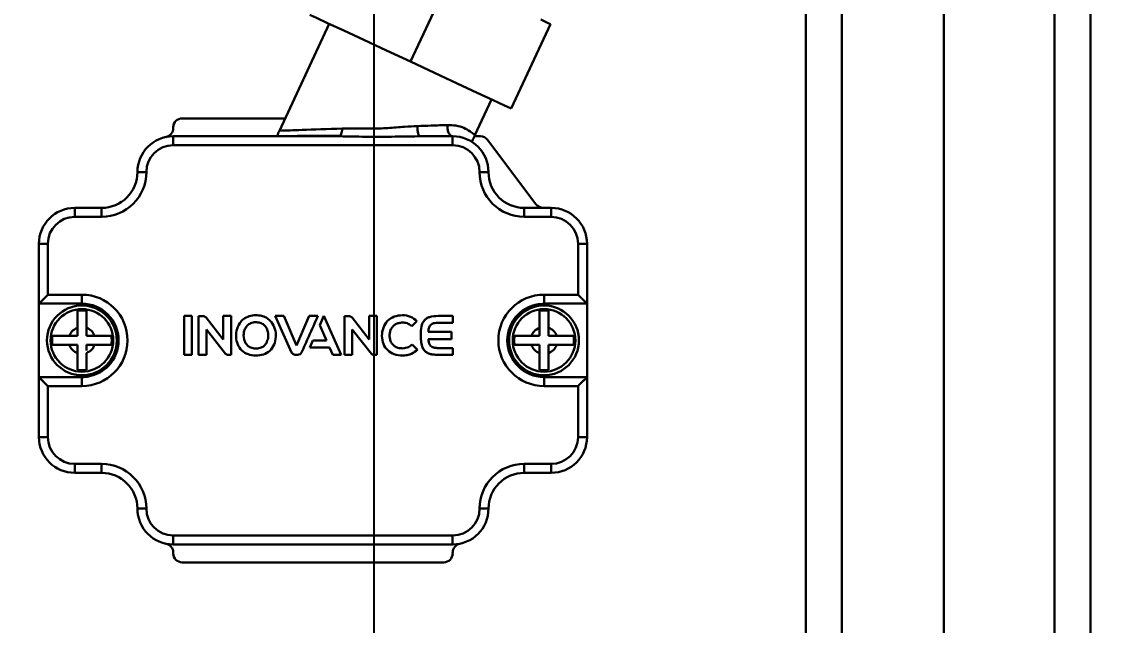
# Model space of a CAD drawing. Header units: millimetres. Extents: x -2601 to 21461, y 11492 to 21077.
# Drawn here: x 8108.9 to 8169.6, y 15054 to 15087.7 of the extents above; entities that cross this region are included whole.
import ezdxf

# ---------------------------------------------------------------- set-up
doc = ezdxf.new("R2010")
doc.units = ezdxf.units.MM
doc.header["$PDSIZE"] = -1
doc.styles.get("Standard").update_dxf_attribs({"font": ''})
doc.styles.get('Standard').set_extended_font_data('HYSWLongFangSong')
doc.dimstyles.new('ISO-25', dxfattribs={"dimscale": 25, "dimtxt": 3.5, "dimasz": 1.6, "dimexe": 1.25, "dimexo": 0.625, "dimtad": 1, "dimdec": 0, "dimzin": 9, "dimdsep": 46, "dimtxsty": 'Standard', "dimcen": 2.5, "dimadec": 0, "dimazin": 2, "dimtfac": 1, "dimtdec": 0, "dimtofl": 0, "dimtmove": 0, "dimatfit": 3, "dimfxl": 1, "dimarcsym": 0})

# ---------------------------------------------------------------- blocks, each defined once
blk = doc.blocks.new('*D19')
at = {"color": 0, "lineweight": -2}
for p, q in [((8128.608, 15343.901), (8128.608, 14572.923)), ((7775.141, 15052.622), (7775.141, 14572.923)), ((7815.141, 14604.173), (8088.608, 14604.173))]:
    blk.add_line(p, q, dxfattribs=at)
at = {"color": 0}
for points in [[(7815.141, 14610.84), (7815.141, 14597.506), (7775.141, 14604.173)], [(8088.608, 14610.84), (8088.608, 14597.506), (8128.608, 14604.173)]]:
    blk.add_solid(points, dxfattribs=at)
at = {"layer": 'Defpoints', "color": 0}
for p in [(8128.608, 15359.526), (7775.141, 15068.247), (8128.608, 14604.173)]:
    blk.add_point(p, dxfattribs=at)
at = {"color": 0, "insert": (7951.874, 14663.548), "char_height": 87.5, "attachment_point": 5}
blk.add_mtext('353', dxfattribs=at)
blk = doc.blocks.new('*D20')
at = {"color": 0, "lineweight": -2}
for p, q in [((8128.608, 15343.901), (8128.608, 14298.559)), ((7561.107, 14467.29), (7561.107, 14298.559)), ((7601.107, 14329.809), (8088.608, 14329.809))]:
    blk.add_line(p, q, dxfattribs=at)
at = {"color": 0}
for points in [[(7601.107, 14336.476), (7601.107, 14323.143), (7561.107, 14329.809)], [(8088.608, 14336.476), (8088.608, 14323.143), (8128.608, 14329.809)]]:
    blk.add_solid(points, dxfattribs=at)
at = {"layer": 'Defpoints', "color": 0}
for p in [(8128.608, 15359.526), (7561.107, 14482.915), (8128.608, 14329.809)]:
    blk.add_point(p, dxfattribs=at)
at = {"color": 0, "insert": (7844.857, 14389.184), "char_height": 87.5, "attachment_point": 5}
blk.add_mtext('568', dxfattribs=at)
blk = doc.blocks.new('*D21')
at = {"color": 0, "lineweight": -2}
for p, q in [((8128.608, 15343.901), (8128.608, 14457.045)), ((7716.929, 15275.614), (7716.929, 14457.045)), ((8088.608, 14488.295), (7756.929, 14488.295))]:
    blk.add_line(p, q, dxfattribs=at)
at = {"color": 0}
for points in [[(7756.929, 14494.962), (7756.929, 14481.628), (7716.929, 14488.295)], [(8088.608, 14494.962), (8088.608, 14481.628), (8128.608, 14488.295)]]:
    blk.add_solid(points, dxfattribs=at)
at = {"layer": 'Defpoints', "color": 0}
for p in [(8128.608, 15359.526), (7716.929, 15291.239), (7716.929, 14488.295)]:
    blk.add_point(p, dxfattribs=at)
at = {"color": 0, "insert": (7922.768, 14547.67), "char_height": 87.5, "attachment_point": 5}
blk.add_mtext('412', dxfattribs=at)
blk = doc.blocks.new('*D22')
at = {"color": 0, "lineweight": -2}
for p, q in [((8128.608, 15343.901), (8128.608, 14146.744)), ((6714.113, 15084.018), (6714.113, 14146.744)), ((8088.608, 14177.994), (6754.113, 14177.994))]:
    blk.add_line(p, q, dxfattribs=at)
at = {"color": 0}
for points in [[(6754.113, 14184.661), (6754.113, 14171.327), (6714.113, 14177.994)], [(8088.608, 14184.661), (8088.608, 14171.327), (8128.608, 14177.994)]]:
    blk.add_solid(points, dxfattribs=at)
at = {"layer": 'Defpoints', "color": 0}
for p in [(8128.608, 15359.526), (6714.113, 15099.643), (6714.113, 14177.994)]:
    blk.add_point(p, dxfattribs=at)
at = {"color": 0, "insert": (7421.36, 14237.369), "char_height": 87.5, "attachment_point": 5}
blk.add_mtext('1423', dxfattribs=at)
blk = doc.blocks.new('*D27')
at = {"color": 0, "lineweight": -2}
for p, q in [((8144.233, 15359.526), (8786.736, 15359.526)), ((8755.486, 15319.526), (8755.486, 14835.026)), ((8360.732, 14795.026), (8786.736, 14795.026))]:
    blk.add_line(p, q, dxfattribs=at)
at = {"color": 0}
for points in [[(8748.82, 15319.526), (8762.153, 15319.526), (8755.486, 15359.526)], [(8748.82, 14835.026), (8762.153, 14835.026), (8755.486, 14795.026)]]:
    blk.add_solid(points, dxfattribs=at)
at = {"layer": 'Defpoints', "color": 0}
for p in [(8128.608, 15359.526), (8345.107, 14795.026), (8755.486, 14795.026)]:
    blk.add_point(p, dxfattribs=at)
at = {"color": 0, "insert": (8696.111, 15077.276), "char_height": 87.5, "attachment_point": 5, "rotation": 90}
blk.add_mtext('564', dxfattribs=at)

msp = doc.modelspace()

# ---------------------------------------------------------------- linework, layer by layer
at = {"color": 161, "lineweight": 30, "true_color": 0x67adff}
for p, q in [((8166.608, 15023.226), (8166.608, 15121.469)), ((8168.608, 15121.741), (8168.608, 15023.226)), ((8160.428, 15120.364), (8160.428, 15023.226)), ((8154.727, 15115.746), (8154.727, 15042.017)), ((8152.728, 15042.553), (8152.728, 15111.835)), ((8134.117, 15092.926), (8130.651, 15085.495)), ((8123.335, 15081.635), (8126.12, 15087.608)), ((8136.271, 15082.874), (8138.468, 15087.587)), ((8135.183, 15083.381), (8134.254, 15081.39)), ((8123.657, 15082.326), (8117.907, 15082.326)), ((8117.408, 15081.826), (8117.408, 15081.775)), ((8117.408, 15081.326), (8117.408, 15080.826)), ((8117.408, 15081.326), (8126.687, 15081.326)), ((8133.007, 15080.826), (8117.408, 15080.826)), ((8131.195, 15081.326), (8133.007, 15081.326)), ((8133.007, 15080.826), (8133.007, 15081.326)), ((8134.559, 15081.325), (8134.224, 15081.325)), ((8134.958, 15081.125), (8137.658, 15077.526)), ((8115.407, 15079.326), (8115.908, 15079.326)), ((8135.008, 15079.326), (8134.508, 15079.326)), ((8111.907, 15077.326), (8111.907, 15076.826)), ((8111.907, 15077.326), (8113.408, 15077.326)), ((8113.408, 15076.826), (8113.408, 15077.326)), ((8137.008, 15077.326), (8137.008, 15076.826)), ((8137.008, 15077.326), (8138.508, 15077.326)), ((8138.508, 15076.826), (8138.508, 15077.326)), ((8113.408, 15076.826), (8111.907, 15076.826)), ((8138.508, 15076.826), (8137.008, 15076.826)), ((8109.908, 15071.976), (8109.908, 15075.326)), ((8110.408, 15075.326), (8109.908, 15075.326)), ((8110.408, 15075.326), (8110.408, 15072.476)), ((8140.007, 15072.476), (8140.007, 15075.326)), ((8140.508, 15075.326), (8140.007, 15075.326)), ((8140.508, 15075.326), (8140.508, 15071.976)), ((8110.408, 15072.476), (8112.307, 15072.476)), ((8112.307, 15071.976), (8112.307, 15072.476)), ((8138.108, 15072.476), (8140.007, 15072.476)), ((8138.108, 15072.476), (8138.108, 15071.976)), ((8112.307, 15071.976), (8109.908, 15071.976)), ((8109.908, 15067.876), (8109.908, 15071.976)), ((8140.508, 15071.976), (8138.108, 15071.976)), ((8140.508, 15067.876), (8140.508, 15071.976)), ((8118.015, 15071.287), (8118.015, 15069.118)), ((8118.442, 15071.287), (8118.015, 15071.287)), ((8118.442, 15069.118), (8118.442, 15071.287)), ((8119.059, 15071.285), (8118.825, 15071.285)), ((8118.825, 15071.285), (8118.825, 15069.117)), ((8119.245, 15071.194), (8120.202, 15069.983)), ((8120.633, 15071.289), (8120.202, 15071.289)), ((8120.202, 15071.289), (8120.202, 15069.983)), ((8120.633, 15069.117), (8120.633, 15071.289)), ((8123.584, 15071.287), (8123.102, 15071.287)), ((8124.013, 15069.257), (8123.102, 15071.287)), ((8123.584, 15071.287), (8124.293, 15069.63)), ((8124.293, 15069.63), (8125.002, 15071.287)), ((8125.484, 15071.287), (8125.002, 15071.287)), ((8125.593, 15070.783), (8125.819, 15071.287)), ((8125.819, 15071.287), (8126.791, 15069.118)), ((8126.971, 15071.285), (8126.971, 15069.117)), ((8127.205, 15071.285), (8126.971, 15071.285)), ((8127.391, 15071.194), (8128.347, 15069.983)), ((8128.778, 15071.289), (8128.347, 15071.289)), ((8128.347, 15071.289), (8128.347, 15069.983)), ((8128.778, 15069.117), (8128.778, 15071.289)), ((8133.015, 15071.287), (8132.193, 15071.287)), ((8133.015, 15070.909), (8133.015, 15071.287)), ((8133.015, 15071.287), (8133.015, 15070.909)), ((8112.058, 15070.633), (8112.058, 15070.176)), ((8112.557, 15070.633), (8112.557, 15070.176)), ((8119.256, 15069.117), (8119.256, 15070.535)), ((8120.33, 15069.182), (8119.256, 15070.535)), ((8125.966, 15069.926), (8125.593, 15070.783)), ((8127.402, 15069.117), (8127.402, 15070.535)), ((8128.476, 15069.182), (8127.402, 15070.535)), ((8131.014, 15070.992), (8130.726, 15070.713)), ((8132.203, 15070.909), (8133.015, 15070.909)), ((8137.857, 15070.633), (8137.857, 15070.176)), ((8137.857, 15070.176), (8137.857, 15070.499)), ((8138.358, 15070.633), (8138.358, 15070.176)), ((8110.557, 15069.926), (8110.641, 15069.926)), ((8110.66, 15070.176), (8111.011, 15070.176)), ((8111.6, 15070.176), (8112.058, 15070.176)), ((8113.015, 15070.176), (8112.557, 15070.176)), ((8114.057, 15069.926), (8113.974, 15069.926)), ((8125.027, 15069.522), (8125.207, 15069.926)), ((8125.966, 15069.926), (8125.207, 15069.926)), ((8132.944, 15070.404), (8131.647, 15070.404)), ((8131.647, 15070), (8132.944, 15070)), ((8132.944, 15070), (8132.944, 15070.404)), ((8136.358, 15069.926), (8136.441, 15069.926)), ((8137.401, 15070.176), (8137.857, 15070.176)), ((8138.815, 15070.176), (8138.358, 15070.176)), ((8139.858, 15069.926), (8139.774, 15069.926)), ((8112.058, 15069.676), (8111.6, 15069.676)), ((8112.058, 15069.218), (8112.058, 15069.676)), ((8113.015, 15069.676), (8112.557, 15069.676)), ((8112.557, 15069.676), (8112.557, 15069.353)), ((8125.027, 15069.522), (8126.14, 15069.522)), ((8126.321, 15069.118), (8126.14, 15069.522)), ((8130.747, 15069.702), (8131.041, 15069.404)), ((8133.015, 15069.496), (8132.203, 15069.496)), ((8133.015, 15069.117), (8133.015, 15069.496)), ((8137.857, 15069.676), (8137.401, 15069.676)), ((8137.857, 15069.218), (8137.857, 15069.676)), ((8138.814, 15069.676), (8138.358, 15069.676)), ((8138.358, 15069.218), (8138.358, 15069.676)), ((8118.015, 15069.118), (8118.442, 15069.118)), ((8118.825, 15069.117), (8119.256, 15069.117)), ((8120.463, 15069.117), (8120.633, 15069.117)), ((8124.36, 15069.119), (8124.226, 15069.119)), ((8126.321, 15069.118), (8126.791, 15069.118)), ((8126.971, 15069.117), (8127.402, 15069.117)), ((8128.609, 15069.117), (8128.778, 15069.117)), ((8132.193, 15069.117), (8133.015, 15069.117)), ((8109.908, 15064.526), (8109.908, 15067.876)), ((8109.908, 15067.876), (8112.307, 15067.876)), ((8112.307, 15067.376), (8112.307, 15067.876)), ((8138.108, 15067.876), (8138.108, 15067.376)), ((8138.108, 15067.876), (8140.508, 15067.876)), ((8140.508, 15067.876), (8140.508, 15064.526)), ((8112.307, 15067.376), (8110.408, 15067.376)), ((8110.408, 15067.376), (8110.408, 15064.526)), ((8140.007, 15067.376), (8138.108, 15067.376)), ((8140.007, 15064.526), (8140.007, 15067.376)), ((8109.908, 15064.526), (8110.408, 15064.526)), ((8140.007, 15064.526), (8140.508, 15064.526)), ((8111.907, 15063.026), (8113.408, 15063.026)), ((8111.907, 15063.026), (8111.907, 15062.526)), ((8113.408, 15062.526), (8113.408, 15063.026)), ((8137.008, 15063.026), (8138.508, 15063.026)), ((8137.008, 15063.026), (8137.008, 15062.526)), ((8138.508, 15062.526), (8138.508, 15063.026)), ((8113.408, 15062.526), (8111.907, 15062.526)), ((8138.508, 15062.526), (8137.008, 15062.526)), ((8115.407, 15060.526), (8115.908, 15060.526)), ((8135.008, 15060.526), (8134.508, 15060.526)), ((8117.408, 15059.026), (8133.007, 15059.026)), ((8117.408, 15059.026), (8117.408, 15058.526)), ((8133.007, 15058.526), (8133.007, 15059.026)), ((8133.007, 15058.526), (8117.408, 15058.526)), ((8117.408, 15058.076), (8117.408, 15058.026)), ((8133.007, 15058.026), (8133.007, 15058.076)), ((8117.907, 15057.526), (8132.508, 15057.526))]:
    msp.add_line(p, q, dxfattribs=at)
at = {"color": 161, "lineweight": 30, "true_color": 0x67adff, "flags": 128}
for points in [[(8125.032, 15088.115), (8125.073, 15088.096), (8125.398, 15087.945), (8126.027, 15087.651), (8126.925, 15087.232), (8128.04, 15086.712), (8129.307, 15086.122), (8130.651, 15085.495)], [(8138.468, 15087.587), (8138.434, 15087.603), (8138.331, 15087.651), (8138.16, 15087.731), (8137.925, 15087.841)], [(8130.651, 15085.495), (8131.997, 15084.867), (8133.263, 15084.277), (8134.378, 15083.757), (8135.276, 15083.338), (8135.906, 15083.045), (8136.23, 15082.893), (8136.271, 15082.874)]]:
    msp.add_lwpolyline(points, dxfattribs=at)
at = {"color": 161, "lineweight": 30, "true_color": 0x67adff}
for centre, radius, start, end in [((8181.108, 15022.526), 100, 116.33116, 180), ((8117.908, 15081.826), 0.5, 90, 180), ((8116.908, 15081.775), 0.5, 281.53696, 0), ((8117.408, 15079.326), 2, 90, 180), ((8117.408, 15079.326), 1.5, 90, 180), ((8133.008, 15079.326), 2, 0, 90), ((8133.008, 15079.326), 1.5, 0, 90), ((8134.558, 15080.825), 0.5, 36.8699, 89.81915), ((8113.408, 15079.326), 2.5, 270, 0), ((8113.408, 15079.326), 2, 270, 0), ((8137.008, 15079.326), 2.5, 180, 270), ((8137.008, 15079.326), 2, 180, 270), ((8111.908, 15075.326), 2, 90, 180), ((8138.058, 15077.826), 0.5, 216.8699, 270), ((8138.508, 15075.326), 2, 360, 90), ((8111.908, 15075.326), 1.5, 90, 180), ((8138.508, 15075.326), 1.5, 0, 90), ((8112.308, 15069.926), 2.55, 270, 90), ((8138.108, 15069.926), 2.55, 90, 270), ((8112.308, 15069.926), 1.95, 0, 180), ((8112.308, 15069.926), 2.05, 0, 90), ((8138.108, 15069.926), 2.05, 92.79438, 180), ((8138.108, 15069.926), 1.95, 0, 180), ((8138.108, 15069.926), 2.05, 90, 92.79438), ((8112.308, 15069.926), 1.75, 90, 180), ((8112.308, 15069.926), 1.667, 81.37324, 98.62739), ((8112.308, 15069.926), 1.75, 0, 90), ((8130.21, 15070.214), 1.119, 44.04996, 90.06635), ((8138.108, 15069.926), 1.75, 90, 180), ((8138.108, 15069.926), 1.667, 81.37324, 98.62739), ((8138.108, 15069.926), 1.75, 0, 90), ((8112.308, 15069.926), 0.75, 19.46853, 70.53059), ((8138.108, 15069.926), 0.75, 19.46853, 70.53059), ((8112.308, 15069.926), 1.95, 180, 0), ((8112.308, 15069.926), 1.75, 180, 270), ((8112.308, 15069.926), 1.667, 171.37217, 180), ((8112.308, 15069.926), 1.667, 180, 188.62776), ((8112.308, 15069.926), 1.75, 270, 0), ((8112.308, 15069.926), 2.05, 272.79438, 0), ((8112.308, 15069.926), 1.667, 0, 8.62776), ((8112.308, 15069.926), 1.667, 351.37217, 0), ((8138.108, 15069.926), 2.05, 180, 270), ((8138.108, 15069.926), 1.95, 180, 0), ((8138.108, 15069.926), 1.75, 180, 270), ((8138.108, 15069.926), 1.667, 171.37217, 180), ((8138.108, 15069.926), 1.667, 180, 188.62781), ((8138.108, 15069.926), 1.75, 270, 0), ((8138.108, 15069.926), 1.667, 360, 8.62776), ((8138.108, 15069.926), 1.667, 351.37224, 360), ((8112.308, 15069.926), 0.75, 199.47144, 250.52855), ((8138.108, 15069.926), 0.75, 199.47144, 250.52837), ((8124.36, 15069.353), 0.234, 269.99605, 335.777), ((8112.308, 15069.926), 1.667, 261.37324, 278.62697), ((8138.108, 15069.926), 1.667, 261.37324, 278.62697), ((8112.308, 15069.926), 2.05, 270, 272.79438), ((8111.908, 15064.526), 2, 180, 270), ((8111.908, 15064.526), 1.5, 180, 270), ((8138.508, 15064.526), 1.5, 270, 0), ((8138.508, 15064.526), 2, 270, 0), ((8113.408, 15060.526), 2.5, 0, 90), ((8137.008, 15060.526), 2.5, 90, 180), ((8113.408, 15060.526), 2, 0, 90), ((8137.008, 15060.526), 2, 90, 180), ((8117.408, 15060.526), 2, 180, 270), ((8117.408, 15060.526), 1.5, 180, 270), ((8133.008, 15060.526), 1.5, 270, 0), ((8133.008, 15060.526), 2, 270, 0), ((8116.908, 15058.076), 0.5, 0, 78.46304), ((8133.508, 15058.076), 0.5, 101.53696, 180), ((8117.908, 15058.026), 0.5, 180, 270), ((8132.508, 15058.026), 0.5, 270, 0)]:
    msp.add_arc(centre, radius, start, end, dxfattribs=at)
for points, knots in [([(8123.335, 15081.635), (8123.327, 15081.617), (8123.309, 15081.579), (8123.283, 15081.524), (8123.26, 15081.473), (8123.228, 15081.404), (8123.214, 15081.376), (8123.205, 15081.357)], [0, 0, 0, 0, 0.120979, 0.245175, 0.387911, 0.559689, 1, 1, 1, 1]), ([(8126.84, 15081.754), (8126.034, 15081.727), (8124.597, 15081.678), (8123.721, 15081.648), (8123.335, 15081.635)], [0, 0, 0, 0, 0.560732, 1, 1, 1, 1]), ([(8126.84, 15081.754), (8126.836, 15081.7), (8126.827, 15081.587), (8126.791, 15081.446), (8126.743, 15081.345), (8126.706, 15081.332), (8126.687, 15081.326)], [0, 0, 0, 0, 0.231835, 0.486324, 0.74811, 1, 1, 1, 1]), ([(8128.91, 15081.76), (8128.518, 15081.758), (8127.814, 15081.754), (8127.138, 15081.754), (8126.84, 15081.754)], [0, 0, 0, 0, 0.558358, 1, 1, 1, 1]), ([(8131.042, 15081.897), (8130.805, 15081.884), (8130.414, 15081.862), (8129.858, 15081.815), (8129.385, 15081.781), (8129.069, 15081.767), (8128.91, 15081.76)], [0, 0, 0, 0, 0.341283, 0.561503, 0.781036, 1, 1, 1, 1]), ([(8131.042, 15081.897), (8131.041, 15081.83), (8131.04, 15081.726), (8131.056, 15081.594), (8131.076, 15081.5), (8131.102, 15081.422), (8131.131, 15081.366), (8131.163, 15081.332), (8131.184, 15081.328), (8131.195, 15081.326)], [0, 0, 0, 0, 0.2320788, 0.3599969, 0.4922347, 0.6254055, 0.7564198, 0.8820329, 1, 1, 1, 1]), ([(8132.732, 15081.954), (8132.432, 15081.944), (8131.897, 15081.926), (8131.303, 15081.906), (8131.042, 15081.897)], [0, 0, 0, 0, 0.559658, 1, 1, 1, 1]), ([(8132.732, 15081.954), (8132.728, 15081.92), (8132.719, 15081.849), (8132.724, 15081.737), (8132.743, 15081.623), (8132.779, 15081.518), (8132.828, 15081.431), (8132.885, 15081.369), (8132.947, 15081.332), (8132.988, 15081.328), (8133.007, 15081.326)], [0, 0, 0, 0, 0.113472, 0.236222, 0.366186, 0.50009, 0.633818, 0.763694, 0.886475, 1, 1, 1, 1]), ([(8132.732, 15081.954), (8132.888, 15081.949), (8133.225, 15081.938), (8133.805, 15081.748), (8134.075, 15081.533), (8134.254, 15081.39)], [0, 0, 0, 0, 0.2232207, 0.4828603, 1, 1, 1, 1]), ([(8123.203, 15081.337), (8123.358, 15081.338), (8123.731, 15081.339), (8124.558, 15081.342), (8125.586, 15081.347), (8126.355, 15081.352), (8126.739, 15081.355)], [0, 0, 0, 0, 0.192024, 0.4619451, 0.7312907, 1, 1, 1, 1]), ([(8126.687, 15081.326), (8127.26, 15081.313), (8128.358, 15081.288), (8129.872, 15081.303), (8130.796, 15081.319), (8131.195, 15081.326)], [0, 0, 0, 0, 0.382237, 0.733272, 1, 1, 1, 1]), ([(8134.254, 15081.39), (8134.244, 15081.368), (8134.223, 15081.323), (8134.193, 15081.259), (8134.165, 15081.198), (8134.126, 15081.116), (8134.089, 15081.034), (8134.083, 15081.022), (8134.079, 15081.014)], [0, 0, 0, 0, 0.066546, 0.138556, 0.22511, 0.330502, 0.606403, 1, 1, 1, 1]), ([(8110.408, 15072.476), (8110.332, 15072.398), (8110.202, 15072.265), (8110.058, 15072.126), (8109.979, 15072.049), (8109.938, 15072.007), (8109.912, 15071.981), (8109.909, 15071.977), (8109.908, 15071.976)], [0, 0, 0, 0, 0.3380123, 0.5841372, 0.6976721, 0.8033616, 0.9035186, 1, 1, 1, 1]), ([(8140.007, 15072.476), (8140.085, 15072.4), (8140.218, 15072.27), (8140.357, 15072.126), (8140.434, 15072.047), (8140.476, 15072.006), (8140.502, 15071.98), (8140.506, 15071.977), (8140.508, 15071.976)], [0, 0, 0, 0, 0.338124, 0.584152, 0.697671, 0.803425, 0.903501, 1, 1, 1, 1]), ([(8112.058, 15071.573), (8112.058, 15071.526), (8112.058, 15071.432), (8112.058, 15071.204), (8112.058, 15070.932), (8112.058, 15070.733), (8112.058, 15070.633)], [0, 0, 0, 0, 0.24734, 0.494435, 0.745691, 1, 1, 1, 1]), ([(8112.557, 15070.633), (8112.557, 15070.733), (8112.557, 15070.933), (8112.557, 15071.206), (8112.557, 15071.433), (8112.557, 15071.527), (8112.557, 15071.573)], [0, 0, 0, 0, 0.254877, 0.507219, 0.755366, 1, 1, 1, 1]), ([(8119.059, 15071.285), (8119.08, 15071.284), (8119.12, 15071.281), (8119.188, 15071.252), (8119.223, 15071.216), (8119.245, 15071.194)], [0, 0, 0, 0, 0.290258, 0.56841, 1, 1, 1, 1]), ([(8122.129, 15069.076), (8121.977, 15069.078), (8121.688, 15069.081), (8121.295, 15069.272), (8121.025, 15069.599), (8120.897, 15070.018), (8120.914, 15070.474), (8121.076, 15070.866), (8121.338, 15071.139), (8121.653, 15071.305), (8121.896, 15071.323), (8122.026, 15071.333)], [0, 0, 0, 0, 0.123518, 0.235382, 0.346024, 0.462687, 0.587493, 0.714884, 0.801538, 0.893843, 1, 1, 1, 1]), ([(8122.026, 15071.333), (8122.128, 15071.326), (8122.325, 15071.314), (8122.6, 15071.207), (8122.867, 15071.005), (8123.08, 15070.671), (8123.163, 15070.229), (8123.099, 15069.789), (8122.892, 15069.41), (8122.55, 15069.144), (8122.272, 15069.099), (8122.129, 15069.076)], [0, 0, 0, 0, 0.088477, 0.171464, 0.252694, 0.377094, 0.507103, 0.63663, 0.757913, 0.875209, 1, 1, 1, 1]), ([(8125.484, 15071.287), (8125.314, 15070.908), (8125.01, 15070.232), (8124.707, 15069.555), (8124.574, 15069.257)], [0, 0, 0, 0, 0.560042, 1, 1, 1, 1]), ([(8127.205, 15071.285), (8127.225, 15071.284), (8127.266, 15071.28), (8127.333, 15071.252), (8127.369, 15071.216), (8127.391, 15071.194)], [0, 0, 0, 0, 0.288149, 0.566363, 1, 1, 1, 1]), ([(8130.208, 15069.072), (8130.05, 15069.085), (8129.749, 15069.108), (8129.358, 15069.348), (8129.116, 15069.725), (8129.034, 15070.177), (8129.107, 15070.638), (8129.349, 15071.032), (8129.742, 15071.292), (8130.049, 15071.319), (8130.208, 15071.333)], [0, 0, 0, 0, 0.131036, 0.248621, 0.366732, 0.493666, 0.623341, 0.74683, 0.868298, 1, 1, 1, 1]), ([(8131.229, 15070.202), (8131.231, 15070.371), (8131.235, 15070.607), (8131.32, 15070.889), (8131.415, 15071.045), (8131.551, 15071.162), (8131.809, 15071.275), (8132.032, 15071.282), (8132.193, 15071.287)], [0, 0, 0, 0, 0.294823, 0.411293, 0.512459, 0.612157, 0.720176, 1, 1, 1, 1]), ([(8132.193, 15071.287), (8132.032, 15071.282), (8131.808, 15071.275), (8131.55, 15071.162), (8131.415, 15071.045), (8131.32, 15070.888), (8131.235, 15070.607), (8131.231, 15070.371), (8131.229, 15070.202)], [0, 0, 0, 0, 0.27983, 0.38817, 0.487557, 0.588947, 0.705171, 1, 1, 1, 1]), ([(8137.857, 15071.573), (8137.857, 15071.523), (8137.857, 15071.428), (8137.857, 15071.189), (8137.857, 15070.919), (8137.857, 15070.72), (8137.857, 15070.633)], [0, 0, 0, 0, 0.261685, 0.494515, 0.77903, 1, 1, 1, 1]), ([(8138.358, 15070.633), (8138.358, 15070.733), (8138.358, 15070.933), (8138.358, 15071.206), (8138.358, 15071.433), (8138.358, 15071.527), (8138.358, 15071.573)], [0, 0, 0, 0, 0.254877, 0.507219, 0.755366, 1, 1, 1, 1]), ([(8112.058, 15070.633), (8111.944, 15070.575), (8111.74, 15070.471), (8111.643, 15070.266), (8111.6, 15070.176)], [0, 0, 0, 0, 0.559004, 1, 1, 1, 1]), ([(8121.54, 15070.749), (8121.499, 15070.699), (8121.416, 15070.597), (8121.325, 15070.335), (8121.329, 15070.043), (8121.434, 15069.772), (8121.58, 15069.595), (8121.805, 15069.481), (8122.061, 15069.459), (8122.302, 15069.502), (8122.491, 15069.612), (8122.569, 15069.721), (8122.606, 15069.774)], [0, 0, 0, 0, 0.079506, 0.162745, 0.339418, 0.429907, 0.520557, 0.618266, 0.735757, 0.834765, 0.91974, 1, 1, 1, 1]), ([(8122.606, 15069.774), (8122.569, 15069.721), (8122.491, 15069.612), (8122.302, 15069.502), (8122.061, 15069.459), (8121.805, 15069.481), (8121.58, 15069.595), (8121.434, 15069.772), (8121.329, 15070.043), (8121.325, 15070.335), (8121.416, 15070.597), (8121.499, 15070.699), (8121.54, 15070.749)], [0, 0, 0, 0, 0.08026, 0.165235, 0.264243, 0.381734, 0.479443, 0.570093, 0.660582, 0.837255, 0.920494, 1, 1, 1, 1]), ([(8122.606, 15069.774), (8122.644, 15069.864), (8122.72, 15070.042), (8122.718, 15070.33), (8122.642, 15070.59), (8122.486, 15070.798), (8122.257, 15070.924), (8121.999, 15070.949), (8121.736, 15070.908), (8121.604, 15070.801), (8121.54, 15070.749)], [0, 0, 0, 0, 0.137352, 0.273139, 0.400088, 0.518653, 0.634012, 0.760489, 0.884148, 1, 1, 1, 1]), ([(8121.54, 15070.749), (8121.604, 15070.801), (8121.736, 15070.908), (8121.999, 15070.949), (8122.257, 15070.924), (8122.486, 15070.798), (8122.642, 15070.59), (8122.718, 15070.33), (8122.72, 15070.042), (8122.644, 15069.864), (8122.606, 15069.774)], [0, 0, 0, 0, 0.115852, 0.239511, 0.365988, 0.481347, 0.599912, 0.726861, 0.862648, 1, 1, 1, 1]), ([(8130.208, 15070.92), (8130.138, 15070.916), (8130.002, 15070.908), (8129.814, 15070.832), (8129.662, 15070.711), (8129.554, 15070.546), (8129.492, 15070.354), (8129.478, 15070.145), (8129.514, 15069.934), (8129.606, 15069.744), (8129.755, 15069.593), (8129.962, 15069.495), (8130.122, 15069.484), (8130.208, 15069.479)], [0, 0, 0, 0, 0.0920695, 0.1771554, 0.2595587, 0.3434317, 0.4306174, 0.5213344, 0.6142361, 0.7076262, 0.7929375, 0.8871999, 1, 1, 1, 1]), ([(8130.726, 15070.713), (8130.642, 15070.779), (8130.488, 15070.899), (8130.295, 15070.914), (8130.208, 15070.92)], [0, 0, 0, 0, 0.549285, 1, 1, 1, 1]), ([(8132.203, 15070.909), (8132.141, 15070.907), (8132.029, 15070.904), (8131.873, 15070.862), (8131.742, 15070.767), (8131.665, 15070.603), (8131.653, 15070.474), (8131.647, 15070.404)], [0, 0, 0, 0, 0.212639, 0.391312, 0.552179, 0.756578, 1, 1, 1, 1]), ([(8137.857, 15070.633), (8137.744, 15070.575), (8137.541, 15070.47), (8137.443, 15070.266), (8137.401, 15070.176)], [0, 0, 0, 0, 0.558741, 1, 1, 1, 1]), ([(8111.6, 15070.176), (8111.513, 15070.176), (8111.314, 15070.176), (8111.043, 15070.175), (8110.805, 15070.176), (8110.71, 15070.176), (8110.66, 15070.176)], [0, 0, 0, 0, 0.221282, 0.50727, 0.739245, 1, 1, 1, 1]), ([(8113.955, 15070.176), (8113.908, 15070.176), (8113.814, 15070.176), (8113.586, 15070.176), (8113.314, 15070.176), (8113.115, 15070.176), (8113.015, 15070.176)], [0, 0, 0, 0, 0.247307, 0.494611, 0.745576, 1, 1, 1, 1]), ([(8132.193, 15069.117), (8132.097, 15069.12), (8131.921, 15069.124), (8131.683, 15069.178), (8131.495, 15069.277), (8131.332, 15069.464), (8131.235, 15069.787), (8131.231, 15070.051), (8131.229, 15070.202)], [0, 0, 0, 0, 0.169752, 0.307964, 0.425188, 0.536207, 0.7354, 1, 1, 1, 1]), ([(8131.229, 15070.202), (8131.231, 15070.071), (8131.235, 15069.839), (8131.305, 15069.524), (8131.455, 15069.304), (8131.664, 15069.184), (8131.91, 15069.125), (8132.093, 15069.12), (8132.193, 15069.117)], [0, 0, 0, 0, 0.229418, 0.408768, 0.559216, 0.680124, 0.822936, 1, 1, 1, 1]), ([(8131.647, 15070), (8131.652, 15069.94), (8131.662, 15069.828), (8131.718, 15069.677), (8131.83, 15069.56), (8132.002, 15069.502), (8132.132, 15069.498), (8132.203, 15069.496)], [0, 0, 0, 0, 0.208494, 0.388823, 0.54983, 0.75318, 1, 1, 1, 1]), ([(8137.401, 15070.176), (8137.3, 15070.176), (8137.1, 15070.176), (8136.828, 15070.176), (8136.6, 15070.176), (8136.506, 15070.176), (8136.46, 15070.176)], [0, 0, 0, 0, 0.254809, 0.5072, 0.755286, 1, 1, 1, 1]), ([(8139.755, 15070.176), (8139.708, 15070.176), (8139.614, 15070.176), (8139.386, 15070.176), (8139.114, 15070.176), (8138.915, 15070.176), (8138.815, 15070.176)], [0, 0, 0, 0, 0.247391, 0.494473, 0.745892, 1, 1, 1, 1]), ([(8110.66, 15069.676), (8110.707, 15069.676), (8110.801, 15069.676), (8111.03, 15069.676), (8111.301, 15069.676), (8111.5, 15069.676), (8111.6, 15069.676)], [0, 0, 0, 0, 0.247363, 0.494417, 0.745975, 1, 1, 1, 1]), ([(8112.557, 15069.218), (8112.671, 15069.276), (8112.875, 15069.38), (8112.972, 15069.585), (8113.015, 15069.676)], [0, 0, 0, 0, 0.559004, 1, 1, 1, 1]), ([(8113.015, 15069.676), (8113.115, 15069.676), (8113.315, 15069.676), (8113.588, 15069.676), (8113.815, 15069.676), (8113.909, 15069.676), (8113.955, 15069.676)], [0, 0, 0, 0, 0.254809, 0.5072, 0.755286, 1, 1, 1, 1]), ([(8130.208, 15069.479), (8130.323, 15069.492), (8130.525, 15069.517), (8130.68, 15069.646), (8130.747, 15069.702)], [0, 0, 0, 0, 0.566659, 1, 1, 1, 1]), ([(8131.041, 15069.404), (8130.906, 15069.298), (8130.66, 15069.105), (8130.349, 15069.082), (8130.208, 15069.072)], [0, 0, 0, 0, 0.5476503, 1, 1, 1, 1]), ([(8130.208, 15069.072), (8130.386, 15069.089), (8130.699, 15069.119), (8130.938, 15069.318), (8131.041, 15069.404)], [0, 0, 0, 0, 0.5688652, 1, 1, 1, 1]), ([(8136.46, 15069.676), (8136.507, 15069.676), (8136.601, 15069.676), (8136.83, 15069.676), (8137.101, 15069.676), (8137.3, 15069.676), (8137.401, 15069.676)], [0, 0, 0, 0, 0.24728, 0.494556, 0.74566, 1, 1, 1, 1]), ([(8138.358, 15069.218), (8138.471, 15069.276), (8138.675, 15069.38), (8138.772, 15069.585), (8138.814, 15069.676)], [0, 0, 0, 0, 0.55921, 1, 1, 1, 1]), ([(8138.814, 15069.676), (8138.915, 15069.676), (8139.115, 15069.676), (8139.387, 15069.676), (8139.616, 15069.676), (8139.709, 15069.676), (8139.755, 15069.676)], [0, 0, 0, 0, 0.255179, 0.507171, 0.755532, 1, 1, 1, 1]), ([(8112.058, 15069.218), (8112.058, 15069.118), (8112.058, 15068.918), (8112.058, 15068.645), (8112.058, 15068.418), (8112.058, 15068.324), (8112.058, 15068.278)], [0, 0, 0, 0, 0.254907, 0.507297, 0.755386, 1, 1, 1, 1]), ([(8112.557, 15068.278), (8112.557, 15068.328), (8112.557, 15068.423), (8112.557, 15068.663), (8112.558, 15068.933), (8112.558, 15069.131), (8112.557, 15069.218)], [0, 0, 0, 0, 0.261701, 0.494534, 0.779028, 1, 1, 1, 1]), ([(8120.463, 15069.117), (8120.449, 15069.118), (8120.42, 15069.12), (8120.371, 15069.14), (8120.345, 15069.167), (8120.33, 15069.182)], [0, 0, 0, 0, 0.288709, 0.568164, 1, 1, 1, 1]), ([(8124.226, 15069.119), (8124.2, 15069.121), (8124.15, 15069.126), (8124.068, 15069.17), (8124.034, 15069.224), (8124.013, 15069.257)], [0, 0, 0, 0, 0.289789, 0.567802, 1, 1, 1, 1]), ([(8128.609, 15069.117), (8128.594, 15069.118), (8128.565, 15069.12), (8128.517, 15069.14), (8128.491, 15069.167), (8128.476, 15069.182)], [0, 0, 0, 0, 0.288725, 0.568268, 1, 1, 1, 1]), ([(8137.857, 15069.218), (8137.857, 15069.118), (8137.857, 15068.918), (8137.857, 15068.645), (8137.857, 15068.418), (8137.857, 15068.324), (8137.857, 15068.278)], [0, 0, 0, 0, 0.254907, 0.507297, 0.755386, 1, 1, 1, 1]), ([(8138.358, 15068.278), (8138.358, 15068.325), (8138.358, 15068.419), (8138.358, 15068.647), (8138.358, 15068.919), (8138.358, 15069.118), (8138.358, 15069.218)], [0, 0, 0, 0, 0.247341, 0.494456, 0.74569, 1, 1, 1, 1]), ([(8110.408, 15067.376), (8110.331, 15067.451), (8110.197, 15067.581), (8110.058, 15067.725), (8109.981, 15067.804), (8109.939, 15067.845), (8109.913, 15067.871), (8109.909, 15067.874), (8109.908, 15067.876)], [0, 0, 0, 0, 0.3381226, 0.5841489, 0.6976677, 0.8034209, 0.9035041, 1, 1, 1, 1]), ([(8140.007, 15067.376), (8140.083, 15067.453), (8140.213, 15067.586), (8140.357, 15067.725), (8140.436, 15067.802), (8140.477, 15067.844), (8140.503, 15067.87), (8140.506, 15067.874), (8140.508, 15067.876)], [0, 0, 0, 0, 0.338031, 0.584134, 0.697683, 0.803372, 0.90352, 1, 1, 1, 1])]:
    msp.add_open_spline(points, degree=3, knots=knots, dxfattribs=at)

# ---------------------------------------------------------------- dimensions: what is measured, and where the dimension line sits
dim = msp.add_linear_dim(base=(6714.113, 14177.994), p1=(8128.608, 15359.526), p2=(6714.113, 15099.643), text='1423', dimstyle='ISO-25')
dim.commit()
dim.dimension.update_dxf_attribs({"geometry": '*D22', "text_midpoint": (7421.36, 14237.369)})
dim = msp.add_linear_dim(base=(8128.608, 14329.809), p1=(7561.107, 14482.915), p2=(8128.608, 15359.526), dimstyle='ISO-25')
dim.commit()
dim.dimension.update_dxf_attribs({"geometry": '*D20', "text_midpoint": (7844.857, 14329.809), "dimtype": 160})
for base, p1, p2, picture, middle in [((7716.929, 14488.295), (8128.608, 15359.526), (7716.929, 15291.239), '*D21', (7922.768, 14547.67)), ((8128.608, 14604.173), (7775.141, 15068.247), (8128.608, 15359.526), '*D19', (7951.874, 14663.548))]:
    dim = msp.add_linear_dim(base=base, p1=p1, p2=p2, dimstyle='ISO-25')
    dim.commit()
    dim.dimension.update_dxf_attribs({"geometry": picture, "text_midpoint": middle})
dim = msp.add_linear_dim(base=(8755.486473, 14795.025541), p1=(8128.607568, 15359.52554), p2=(8345.107487, 14795.025541), angle=90, dimstyle='ISO-25')
dim.commit()
dim.dimension.update_dxf_attribs({"geometry": '*D27', "text_midpoint": (8755.486473, 15077.27554), "dimtype": 160})

doc.saveas('drawing.dxf')
